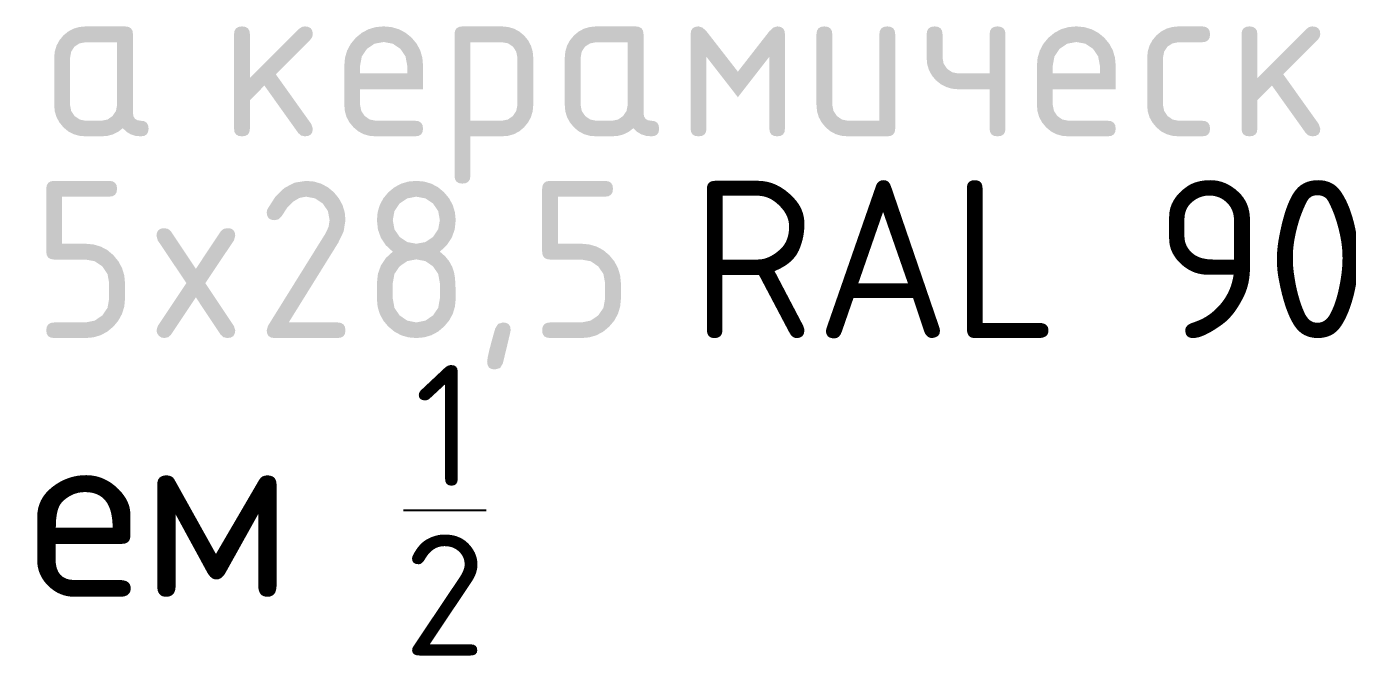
# Model space of a CAD drawing. Header units: millimetres. Extents: x -546 to 1681, y -650 to 1730.
# Drawn here: x 1029.61 to 1055.04, y 344.13 to 356.24 of the extents above; entities that cross this region are included whole.
import ezdxf

# ---------------------------------------------------------------- set-up
doc = ezdxf.new("R2010")
doc.units = ezdxf.units.MM

msp = doc.modelspace()

# ---------------------------------------------------------------- hatches: boundary and pattern name
h = msp.add_hatch(color=7)
h.paths.add_polyline_path([(1031.36, 355.94), (1030.755, 355.94), (1030.637, 355.918), (1030.539, 355.855), (1030.476, 355.757), (1030.454, 355.639), (1030.454, 354.733), (1030.476, 354.617), (1030.543, 354.518), (1030.641, 354.451), (1030.755, 354.428), (1031.059, 354.428), (1031.175, 354.451), (1031.271, 354.518), (1031.338, 354.616), (1031.36, 354.733)])
h.paths.add_polyline_path([(1031.966, 354.276), (1031.956, 354.21), (1031.928, 354.164), (1031.882, 354.137), (1031.817, 354.128), (1031.715, 354.137), (1031.623, 354.166), (1031.542, 354.215), (1031.47, 354.284), (1031.38, 354.215), (1031.282, 354.166), (1031.175, 354.137), (1031.059, 354.128), (1030.755, 354.128), (1030.633, 354.138), (1030.52, 354.17), (1030.418, 354.224), (1030.327, 354.301), (1030.25, 354.395), (1030.194, 354.497), (1030.16, 354.609), (1030.149, 354.733), (1030.149, 355.639), (1030.16, 355.761), (1030.194, 355.874), (1030.25, 355.977), (1030.327, 356.071), (1030.418, 356.146), (1030.52, 356.201), (1030.633, 356.233), (1030.755, 356.245), (1031.512, 356.245), (1031.579, 356.235), (1031.627, 356.207), (1031.656, 356.161), (1031.665, 356.096), (1031.665, 354.581), (1031.675, 354.514), (1031.703, 354.466), (1031.751, 354.438), (1031.817, 354.428), (1031.882, 354.419), (1031.928, 354.39), (1031.956, 354.343)])
h = msp.add_hatch(color=7)
h.dxf.hatch_style = 2
h.paths.add_polyline_path([(1033.916, 355.25), (1034.868, 356.202), (1034.915, 356.234), (1034.974, 356.245), (1035.041, 356.235), (1035.089, 356.207), (1035.117, 356.161), (1035.127, 356.096), (1035.115, 356.039), (1035.08, 355.99), (1034.415, 355.322), (1035.097, 354.365), (1035.127, 354.276), (1035.117, 354.21), (1035.089, 354.164), (1035.041, 354.137), (1034.974, 354.128), (1034.901, 354.144), (1034.847, 354.191), (1034.195, 355.106), (1033.916, 354.822), (1033.916, 354.276), (1033.906, 354.21), (1033.878, 354.164), (1033.83, 354.137), (1033.764, 354.128), (1033.697, 354.137), (1033.649, 354.164), (1033.62, 354.21), (1033.611, 354.276), (1033.611, 356.096), (1033.62, 356.161), (1033.649, 356.207), (1033.697, 356.235), (1033.764, 356.245), (1033.83, 356.235), (1033.878, 356.207), (1033.906, 356.161), (1033.916, 356.096)])
h = msp.add_hatch(color=7)
h.paths.add_polyline_path([(1036.491, 355.944), (1036.315, 355.912), (1036.169, 355.813), (1036.07, 355.666), (1036.037, 355.491), (1036.037, 355.338), (1036.944, 355.338), (1036.944, 355.491), (1036.911, 355.666), (1036.812, 355.813), (1036.666, 355.912)])
h.paths.add_polyline_path([(1036.037, 355.034), (1036.037, 354.733), (1036.06, 354.617), (1036.127, 354.518), (1036.224, 354.451), (1036.338, 354.428), (1037.096, 354.428), (1037.163, 354.419), (1037.21, 354.39), (1037.239, 354.343), (1037.248, 354.276), (1037.239, 354.21), (1037.21, 354.164), (1037.163, 354.137), (1037.096, 354.128), (1036.338, 354.128), (1036.216, 354.138), (1036.104, 354.17), (1036.002, 354.224), (1035.911, 354.301), (1035.833, 354.395), (1035.777, 354.497), (1035.744, 354.609), (1035.733, 354.733), (1035.733, 355.487), (1035.746, 355.639), (1035.787, 355.779), (1035.856, 355.908), (1035.953, 356.025), (1036.07, 356.121), (1036.198, 356.19), (1036.338, 356.231), (1036.491, 356.245), (1036.643, 356.231), (1036.783, 356.19), (1036.911, 356.123), (1037.028, 356.028), (1037.125, 355.912), (1037.194, 355.784), (1037.235, 355.644), (1037.248, 355.491), (1037.248, 355.034)])
h = msp.add_hatch(color=7)
h.paths.add_polyline_path([(1037.854, 356.096), (1037.864, 356.161), (1037.892, 356.207), (1037.94, 356.235), (1038.007, 356.245), (1038.764, 356.245), (1038.887, 356.233), (1038.999, 356.201), (1039.101, 356.146), (1039.192, 356.071), (1039.27, 355.977), (1039.325, 355.874), (1039.359, 355.761), (1039.37, 355.639), (1039.37, 354.733), (1039.359, 354.611), (1039.325, 354.498), (1039.27, 354.395), (1039.192, 354.301), (1039.101, 354.224), (1038.999, 354.17), (1038.887, 354.138), (1038.764, 354.128), (1038.159, 354.128), (1038.159, 353.366), (1038.15, 353.302), (1038.121, 353.255), (1038.073, 353.227), (1038.007, 353.218), (1037.94, 353.227), (1037.892, 353.255), (1037.864, 353.302), (1037.854, 353.366)])
h.paths.add_polyline_path([(1038.159, 355.94), (1038.159, 354.428), (1038.764, 354.428), (1038.88, 354.451), (1038.976, 354.518), (1039.043, 354.616), (1039.065, 354.733), (1039.065, 355.639), (1039.043, 355.757), (1038.98, 355.855), (1038.882, 355.92), (1038.764, 355.94)])
h = msp.add_hatch(color=7)
h.paths.add_polyline_path([(1041.187, 355.94), (1040.582, 355.94), (1040.464, 355.918), (1040.366, 355.855), (1040.302, 355.757), (1040.281, 355.639), (1040.281, 354.733), (1040.303, 354.617), (1040.37, 354.518), (1040.468, 354.451), (1040.582, 354.428), (1040.886, 354.428), (1041.001, 354.451), (1041.098, 354.518), (1041.165, 354.616), (1041.187, 354.733)])
h.paths.add_polyline_path([(1041.792, 354.276), (1041.783, 354.21), (1041.755, 354.164), (1041.708, 354.137), (1041.644, 354.128), (1041.541, 354.137), (1041.45, 354.166), (1041.368, 354.215), (1041.297, 354.284), (1041.207, 354.215), (1041.109, 354.166), (1041.002, 354.137), (1040.886, 354.128), (1040.582, 354.128), (1040.459, 354.138), (1040.347, 354.17), (1040.245, 354.224), (1040.154, 354.301), (1040.076, 354.395), (1040.02, 354.497), (1039.987, 354.609), (1039.976, 354.733), (1039.976, 355.639), (1039.987, 355.761), (1040.02, 355.874), (1040.076, 355.977), (1040.154, 356.071), (1040.245, 356.146), (1040.347, 356.201), (1040.459, 356.233), (1040.582, 356.245), (1041.339, 356.245), (1041.406, 356.235), (1041.454, 356.207), (1041.482, 356.161), (1041.492, 356.096), (1041.492, 354.581), (1041.501, 354.514), (1041.53, 354.466), (1041.577, 354.438), (1041.644, 354.428), (1041.708, 354.419), (1041.755, 354.39), (1041.783, 354.343)])
h = msp.add_hatch(color=7)
h.dxf.hatch_style = 2
h.paths.add_polyline_path([(1043.308, 354.881), (1042.703, 355.66), (1042.703, 354.276), (1042.694, 354.21), (1042.665, 354.164), (1042.617, 354.137), (1042.551, 354.128), (1042.484, 354.137), (1042.436, 354.164), (1042.408, 354.21), (1042.398, 354.276), (1042.398, 356.096), (1042.408, 356.161), (1042.436, 356.207), (1042.484, 356.235), (1042.551, 356.245), (1042.627, 356.222), (1042.703, 356.151), (1043.308, 355.373), (1043.914, 356.151), (1043.99, 356.222), (1044.066, 356.245), (1044.131, 356.235), (1044.177, 356.207), (1044.205, 356.161), (1044.214, 356.096), (1044.214, 354.276), (1044.205, 354.21), (1044.177, 354.164), (1044.131, 354.137), (1044.066, 354.128), (1044, 354.137), (1043.952, 354.164), (1043.924, 354.21), (1043.914, 354.276), (1043.914, 355.66)])
h = msp.add_hatch(color=7)
h.dxf.hatch_style = 2
h.paths.add_polyline_path([(1046.336, 356.096), (1046.336, 354.276), (1046.327, 354.21), (1046.298, 354.164), (1046.251, 354.137), (1046.184, 354.128), (1045.426, 354.128), (1045.304, 354.138), (1045.192, 354.17), (1045.09, 354.224), (1044.999, 354.301), (1044.921, 354.395), (1044.865, 354.497), (1044.832, 354.609), (1044.821, 354.733), (1044.821, 356.096), (1044.83, 356.161), (1044.859, 356.207), (1044.906, 356.235), (1044.973, 356.245), (1045.04, 356.235), (1045.087, 356.207), (1045.116, 356.161), (1045.125, 356.096), (1045.125, 354.733), (1045.148, 354.617), (1045.215, 354.518), (1045.312, 354.451), (1045.426, 354.428), (1046.032, 354.428), (1046.032, 356.096), (1046.041, 356.161), (1046.07, 356.207), (1046.117, 356.235), (1046.184, 356.245), (1046.251, 356.235), (1046.298, 356.207), (1046.327, 356.161)])
h = msp.add_hatch(color=7)
h.dxf.hatch_style = 2
h.paths.add_polyline_path([(1048.458, 356.096), (1048.458, 354.276), (1048.449, 354.21), (1048.42, 354.164), (1048.372, 354.137), (1048.305, 354.128), (1048.239, 354.137), (1048.191, 354.164), (1048.163, 354.21), (1048.153, 354.276), (1048.153, 355.034), (1047.548, 355.034), (1047.428, 355.045), (1047.317, 355.078), (1047.214, 355.132), (1047.12, 355.207), (1047.042, 355.3), (1046.987, 355.401), (1046.953, 355.511), (1046.942, 355.63), (1046.942, 356.096), (1046.952, 356.161), (1046.98, 356.207), (1047.028, 356.235), (1047.095, 356.245), (1047.161, 356.235), (1047.209, 356.207), (1047.238, 356.161), (1047.247, 356.096), (1047.247, 355.643), (1047.269, 355.526), (1047.336, 355.428), (1047.434, 355.361), (1047.548, 355.338), (1048.153, 355.338), (1048.153, 356.096), (1048.163, 356.161), (1048.191, 356.207), (1048.239, 356.235), (1048.305, 356.245), (1048.372, 356.235), (1048.42, 356.207), (1048.449, 356.161)])
h = msp.add_hatch(color=7)
h.paths.add_polyline_path([(1049.822, 355.944), (1049.647, 355.912), (1049.5, 355.813), (1049.401, 355.666), (1049.369, 355.491), (1049.369, 355.338), (1050.275, 355.338), (1050.275, 355.491), (1050.243, 355.666), (1050.144, 355.813), (1049.997, 355.912)])
h.paths.add_polyline_path([(1049.369, 355.034), (1049.369, 354.733), (1049.391, 354.617), (1049.458, 354.518), (1049.556, 354.451), (1049.67, 354.428), (1050.427, 354.428), (1050.494, 354.419), (1050.542, 354.39), (1050.57, 354.343), (1050.58, 354.276), (1050.57, 354.21), (1050.542, 354.164), (1050.494, 354.137), (1050.427, 354.128), (1049.67, 354.128), (1049.547, 354.138), (1049.435, 354.17), (1049.333, 354.224), (1049.242, 354.301), (1049.164, 354.395), (1049.108, 354.497), (1049.075, 354.609), (1049.064, 354.733), (1049.064, 355.487), (1049.077, 355.639), (1049.119, 355.779), (1049.187, 355.908), (1049.284, 356.025), (1049.401, 356.121), (1049.529, 356.19), (1049.669, 356.231), (1049.822, 356.245), (1049.974, 356.231), (1050.114, 356.19), (1050.243, 356.123), (1050.359, 356.028), (1050.456, 355.912), (1050.525, 355.784), (1050.566, 355.644), (1050.58, 355.491), (1050.58, 355.034)])
h = msp.add_hatch(color=7)
h.dxf.hatch_style = 2
h.paths.add_polyline_path([(1051.49, 355.639), (1051.49, 354.733), (1051.513, 354.617), (1051.58, 354.518), (1051.677, 354.451), (1051.791, 354.428), (1052.244, 354.428), (1052.311, 354.419), (1052.358, 354.39), (1052.387, 354.343), (1052.397, 354.276), (1052.387, 354.21), (1052.358, 354.164), (1052.311, 354.137), (1052.244, 354.128), (1051.791, 354.128), (1051.669, 354.138), (1051.557, 354.17), (1051.455, 354.224), (1051.364, 354.301), (1051.286, 354.395), (1051.23, 354.497), (1051.197, 354.609), (1051.186, 354.733), (1051.186, 355.639), (1051.197, 355.761), (1051.23, 355.874), (1051.286, 355.977), (1051.364, 356.071), (1051.455, 356.146), (1051.557, 356.201), (1051.669, 356.233), (1051.791, 356.245), (1052.244, 356.245), (1052.311, 356.235), (1052.358, 356.206), (1052.387, 356.159), (1052.397, 356.092), (1052.387, 356.026), (1052.358, 355.978), (1052.311, 355.949), (1052.244, 355.94), (1051.791, 355.94), (1051.674, 355.918), (1051.575, 355.855), (1051.512, 355.757)])
h = msp.add_hatch(color=7)
h.dxf.hatch_style = 2
h.paths.add_polyline_path([(1053.307, 355.25), (1054.26, 356.202), (1054.306, 356.234), (1054.365, 356.245), (1054.432, 356.235), (1054.48, 356.207), (1054.509, 356.161), (1054.518, 356.096), (1054.506, 356.039), (1054.471, 355.99), (1053.806, 355.322), (1054.488, 354.365), (1054.518, 354.276), (1054.509, 354.21), (1054.48, 354.164), (1054.432, 354.137), (1054.365, 354.128), (1054.292, 354.144), (1054.239, 354.191), (1053.587, 355.106), (1053.307, 354.822), (1053.307, 354.276), (1053.298, 354.21), (1053.269, 354.164), (1053.221, 354.137), (1053.155, 354.128), (1053.088, 354.137), (1053.04, 354.164), (1053.012, 354.21), (1053.002, 354.276), (1053.002, 356.096), (1053.012, 356.161), (1053.04, 356.207), (1053.088, 356.235), (1053.155, 356.245), (1053.221, 356.235), (1053.269, 356.207), (1053.298, 356.161), (1053.307, 356.096)])
h = msp.add_hatch(color=7)
h.dxf.hatch_style = 2
h.paths.add_polyline_path([(1029.996, 351.907), (1029.996, 353.118), (1030.006, 353.185), (1030.034, 353.232), (1030.082, 353.261), (1030.149, 353.27), (1031.207, 353.27), (1031.274, 353.261), (1031.321, 353.232), (1031.35, 353.185), (1031.359, 353.118), (1031.35, 353.051), (1031.321, 353.004), (1031.274, 352.975), (1031.207, 352.966), (1030.301, 352.966), (1030.301, 352.06), (1030.754, 352.06), (1030.905, 352.046), (1031.045, 352.005), (1031.173, 351.937), (1031.288, 351.84), (1031.385, 351.721), (1031.455, 351.591), (1031.498, 351.452), (1031.512, 351.302), (1031.512, 351.002), (1031.498, 350.849), (1031.455, 350.709), (1031.385, 350.581), (1031.288, 350.464), (1031.171, 350.367), (1031.043, 350.298), (1030.904, 350.257), (1030.754, 350.244), (1030.149, 350.244), (1030.082, 350.253), (1030.034, 350.28), (1030.006, 350.326), (1029.996, 350.392), (1030.006, 350.459), (1030.034, 350.506), (1030.082, 350.535), (1030.149, 350.544), (1030.754, 350.544), (1030.929, 350.579), (1031.076, 350.68), (1031.175, 350.825), (1031.207, 351.002), (1031.207, 351.302), (1031.175, 351.477), (1031.076, 351.624), (1030.929, 351.723), (1030.754, 351.755), (1030.149, 351.755), (1030.082, 351.765), (1030.034, 351.793), (1030.006, 351.841)])
h = msp.add_hatch(color=7)
h.dxf.hatch_style = 2
h.paths.add_polyline_path([(1034.997, 353.27), (1035.148, 353.257), (1035.288, 353.216), (1035.416, 353.147), (1035.531, 353.051), (1035.628, 352.934), (1035.698, 352.805), (1035.741, 352.665), (1035.755, 352.513), (1035.72, 352.296), (1035.615, 352.077), (1034.663, 350.544), (1035.602, 350.544), (1035.669, 350.535), (1035.717, 350.506), (1035.746, 350.459), (1035.755, 350.392), (1035.746, 350.326), (1035.717, 350.28), (1035.669, 350.253), (1035.602, 350.244), (1034.392, 350.244), (1034.325, 350.253), (1034.277, 350.28), (1034.249, 350.326), (1034.239, 350.392), (1034.265, 350.481), (1035.374, 352.263), (1035.431, 352.386), (1035.45, 352.513), (1035.418, 352.688), (1035.319, 352.834), (1035.172, 352.933), (1034.997, 352.966), (1034.87, 352.942), (1034.749, 352.871), (1034.633, 352.752), (1034.523, 352.585), (1034.468, 352.531), (1034.392, 352.513), (1034.325, 352.522), (1034.277, 352.551), (1034.249, 352.599), (1034.239, 352.665), (1034.252, 352.724), (1034.405, 352.963), (1034.58, 353.134), (1034.777, 353.236)])
h = msp.add_hatch(color=7)
h.paths.add_polyline_path([(1037.119, 350.544), (1037.294, 350.579), (1037.441, 350.68), (1037.54, 350.825), (1037.572, 351.002), (1037.572, 351.302), (1037.54, 351.477), (1037.441, 351.624), (1037.294, 351.725), (1037.119, 351.759), (1036.944, 351.725), (1036.797, 351.624), (1036.698, 351.479), (1036.666, 351.302), (1036.666, 351.002), (1036.698, 350.825), (1036.797, 350.68), (1036.944, 350.579)])
h.paths.add_polyline_path([(1037.119, 350.244), (1036.966, 350.257), (1036.826, 350.298), (1036.698, 350.367), (1036.581, 350.464), (1036.484, 350.58), (1036.415, 350.708), (1036.374, 350.847), (1036.361, 350.997), (1036.361, 351.302), (1036.38, 351.481), (1036.437, 351.641), (1036.532, 351.784), (1036.666, 351.907), (1036.532, 352.031), (1036.437, 352.174), (1036.38, 352.334), (1036.361, 352.513), (1036.374, 352.665), (1036.415, 352.805), (1036.484, 352.934), (1036.581, 353.051), (1036.698, 353.147), (1036.826, 353.216), (1036.966, 353.257), (1037.119, 353.27), (1037.269, 353.257), (1037.409, 353.216), (1037.537, 353.147), (1037.652, 353.051), (1037.75, 352.934), (1037.82, 352.805), (1037.862, 352.665), (1037.877, 352.513), (1037.858, 352.334), (1037.8, 352.174), (1037.705, 352.031), (1037.572, 351.907), (1037.672, 351.82), (1037.751, 351.723), (1037.809, 351.617), (1037.847, 351.501), (1037.86, 351.424), (1037.87, 351.314), (1037.875, 351.172), (1037.877, 350.997), (1037.862, 350.847), (1037.82, 350.708), (1037.75, 350.58), (1037.652, 350.464), (1037.537, 350.367), (1037.409, 350.298), (1037.269, 350.257)])
h.paths.add_polyline_path([(1037.119, 352.06), (1037.294, 352.092), (1037.441, 352.191), (1037.54, 352.338), (1037.572, 352.513), (1037.54, 352.688), (1037.441, 352.834), (1037.294, 352.933), (1037.119, 352.966), (1036.944, 352.933), (1036.797, 352.834), (1036.698, 352.688), (1036.666, 352.513), (1036.698, 352.338), (1036.797, 352.191), (1036.944, 352.092)])
h = msp.add_hatch(color=7)
h.dxf.hatch_style = 2
h.paths.add_polyline_path([(1039.541, 351.907), (1039.541, 353.118), (1039.55, 353.185), (1039.579, 353.232), (1039.627, 353.261), (1039.694, 353.27), (1040.752, 353.27), (1040.818, 353.261), (1040.866, 353.232), (1040.895, 353.185), (1040.904, 353.118), (1040.895, 353.051), (1040.866, 353.004), (1040.818, 352.975), (1040.752, 352.966), (1039.846, 352.966), (1039.846, 352.06), (1040.299, 352.06), (1040.449, 352.046), (1040.589, 352.005), (1040.717, 351.937), (1040.832, 351.84), (1040.93, 351.721), (1041, 351.591), (1041.042, 351.452), (1041.057, 351.302), (1041.057, 351.002), (1041.042, 350.849), (1041, 350.709), (1040.93, 350.581), (1040.832, 350.464), (1040.716, 350.367), (1040.588, 350.298), (1040.449, 350.257), (1040.299, 350.244), (1039.694, 350.244), (1039.627, 350.253), (1039.579, 350.28), (1039.55, 350.326), (1039.541, 350.392), (1039.55, 350.459), (1039.579, 350.506), (1039.627, 350.535), (1039.694, 350.544), (1040.299, 350.544), (1040.474, 350.579), (1040.621, 350.68), (1040.72, 350.825), (1040.752, 351.002), (1040.752, 351.302), (1040.72, 351.477), (1040.621, 351.624), (1040.474, 351.723), (1040.299, 351.755), (1039.694, 351.755), (1039.627, 351.765), (1039.579, 351.793), (1039.55, 351.841)])
h = msp.add_hatch(color=7)
h.dxf.hatch_style = 2
h.paths.add_polyline_path([(1033.058, 351.302), (1033.608, 350.476), (1033.634, 350.392), (1033.624, 350.326), (1033.595, 350.28), (1033.548, 350.253), (1033.481, 350.244), (1033.408, 350.26), (1033.354, 350.307), (1032.876, 351.027), (1032.397, 350.307), (1032.343, 350.26), (1032.27, 350.244), (1032.213, 350.254), (1032.165, 350.286), (1032.13, 350.336), (1032.118, 350.392), (1032.143, 350.476), (1032.694, 351.302), (1032.143, 352.123), (1032.118, 352.212), (1032.127, 352.276), (1032.156, 352.323), (1032.204, 352.351), (1032.27, 352.36), (1032.343, 352.345), (1032.397, 352.297), (1032.876, 351.577), (1033.354, 352.297), (1033.408, 352.345), (1033.481, 352.36), (1033.548, 352.352), (1033.595, 352.325), (1033.624, 352.278), (1033.634, 352.212), (1033.608, 352.123)])
h = msp.add_hatch(color=7)
h.dxf.hatch_style = 2
h.paths.add_polyline_path([(1038.787, 350.544), (1038.852, 350.535), (1038.898, 350.508), (1038.926, 350.462), (1038.935, 350.396), (1038.926, 350.348), (1038.897, 350.225), (1038.85, 350.026), (1038.783, 349.753), (1038.731, 349.667), (1038.635, 349.639), (1038.568, 349.647), (1038.52, 349.674), (1038.492, 349.721), (1038.482, 349.787), (1038.492, 349.867), (1038.521, 350), (1038.57, 350.188), (1038.639, 350.43), (1038.693, 350.516)])

# ---------------------------------------------------------------- texts
at = {"color": 7, "attachment_point": 1}
for s, insert, char_height in [('{\\fGOSTCommon|b0|i0|c0|p0;RAL 901\\fGOSTCommon|b0|i0|c204|p0;8\\fGOSTCommon|b0|i0|c0|p0;. }', (1042.401, 353.284), 3.04029), ('\\A1;{\\fISOCPEUR|b0|i0|c204|p34;со смещением \\H0.7x;\\S1/2;}', (1006.123, 349.724), 3.32992)]:
    msp.add_mtext(s, dxfattribs=dict(at, insert=insert, char_height=char_height))

doc.saveas('drawing.dxf')
